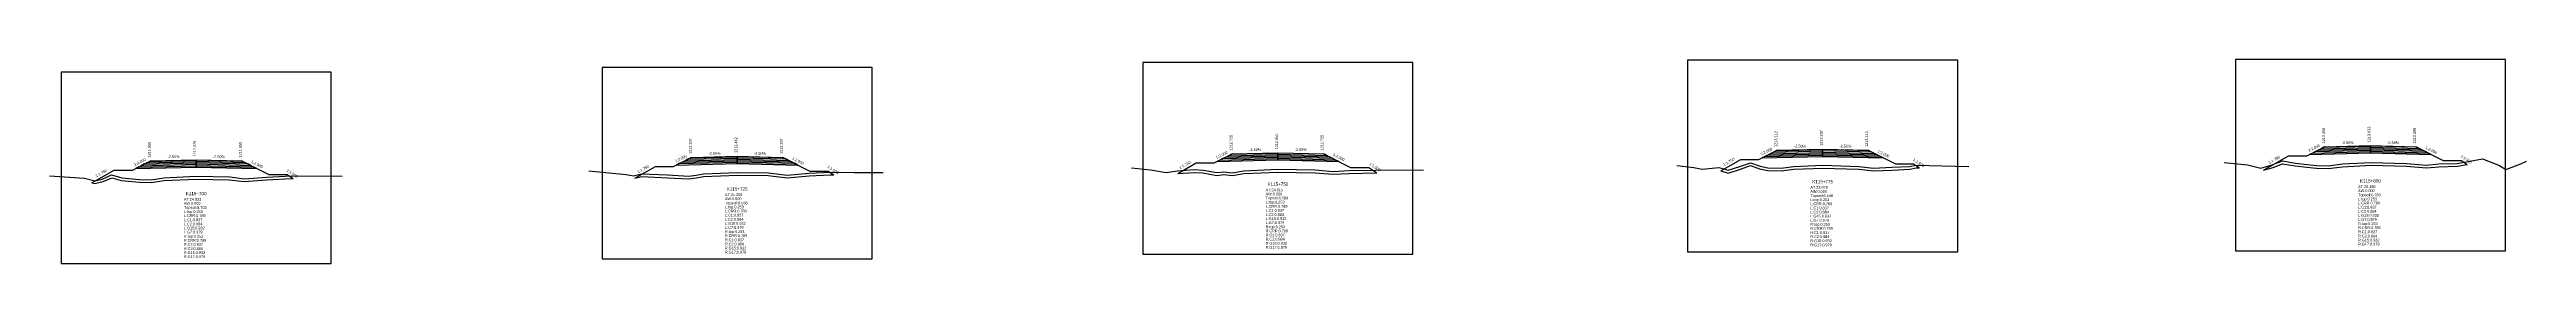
# Model space of a CAD drawing. Extents: x -7 to 78429, y 1189 to 1262.
# Drawn here: x 71387.5 to 71659.9, y 1200.7 to 1223.1 of the extents above; entities that cross this region are included whole.
import ezdxf
from ezdxf.enums import TextEntityAlignment as Align

# ---------------------------------------------------------------- set-up
doc = ezdxf.new("R2010")
doc.units = 0

msp = doc.modelspace()

# ---------------------------------------------------------------- linework, layer by layer
at = {"layer": 'A4_BORDER', "color": 7}
for points in [[(71567.609, 1201.997), (71597.309, 1201.997), (71597.309, 1222.997), (71567.609, 1222.997), (71567.609, 1201.997)], [(71627.842, 1202.078), (71657.542, 1202.078), (71657.542, 1223.078), (71627.842, 1223.078), (71627.842, 1202.078)], [(71388.757, 1200.693), (71418.457, 1200.693), (71418.457, 1221.693), (71388.757, 1221.693), (71388.757, 1200.693)], [(71448.25, 1201.199), (71477.95, 1201.199), (71477.95, 1222.199), (71448.25, 1222.199), (71448.25, 1201.199)], [(71507.708, 1201.724), (71537.408, 1201.724), (71537.408, 1222.724), (71507.708, 1222.724), (71507.708, 1201.724)]]:
    msp.add_lwpolyline(points, dxfattribs=at)
at = {"layer": 'CLEAR_GROUND', "color": 8}
for points in [[(71392.145, 1209.543), (71392.468, 1209.463), (71393.377, 1209.676), (71394.325, 1210.093), (71395.37, 1209.811), (71397.372, 1209.611), (71398.692, 1209.582), (71400.064, 1209.785), (71403.606, 1209.966), (71407.276, 1209.892), (71408.904, 1209.699), (71411.353, 1209.867), (71414.092, 1210.007), (71414.274, 1210.006)], [(71451.845, 1210.049), (71452.616, 1210.245), (71455.432, 1210.112), (71457.785, 1209.985), (71458.629, 1210.078), (71459.411, 1210.223), (71463.123, 1210.37), (71466.522, 1210.354), (71468.589, 1210.08), (71471.021, 1210.302), (71473.368, 1210.429), (71473.721, 1210.423)], [(71511.545, 1210.574), (71513.337, 1210.694), (71514.29, 1210.651), (71515.828, 1210.364), (71516.62, 1210.449), (71517.547, 1210.353), (71518.825, 1210.562), (71522.54, 1210.73), (71526.642, 1210.657), (71528.613, 1210.479), (71530.355, 1210.587), (71533.334, 1210.641), (71533.434, 1210.642)], [(71571.245, 1210.847), (71572.08, 1210.614), (71573.436, 1211.061), (71574.514, 1211.438), (71575.523, 1211.087), (71576.414, 1210.907), (71577.894, 1210.871), (71579.273, 1211.039), (71582.493, 1211.172), (71586.429, 1211.045), (71588.036, 1210.856), (71590.086, 1210.95), (71592.029, 1211.052), (71592.731, 1211.183), (71593.118, 1211.173)], [(71630.945, 1210.928), (71631.999, 1211.217), (71633.041, 1211.638), (71634.423, 1211.401), (71635.715, 1211.267), (71636.76, 1211.14), (71638.045, 1211.113), (71639.637, 1211.316), (71642.759, 1211.489), (71646.642, 1211.363), (71648.869, 1211.193), (71650.22, 1211.316), (71652.251, 1211.363), (71653.336, 1211.569)]]:
    msp.add_lwpolyline(points, dxfattribs=at)
at = {"layer": 'DESIGN_ROAD_TRIMMED', "color": 1}
for points in [[(71392.145, 1209.543), (71394.607, 1210.95), (71396.607, 1210.95), (71398.607, 1211.95), (71398.607, 1211.95), (71398.502, 1211.897), (71398.502, 1211.897), (71398.186, 1211.739), (71398.186, 1211.739), (71397.87, 1211.582), (71397.87, 1211.582), (71397.555, 1211.424), (71397.555, 1211.424), (71397.239, 1211.266), (71397.239, 1211.266), (71396.923, 1211.108), (71403.607, 1211.275), (71403.607, 1211.425), (71403.607, 1211.425), (71403.607, 1211.575), (71403.607, 1211.575), (71403.607, 1211.725), (71403.607, 1211.725), (71403.607, 1211.875), (71403.607, 1211.875), (71403.607, 1212.025), (71403.607, 1212.025), (71403.607, 1212.075), (71403.607, 1212.075), (71403.607, 1212.075), (71403.607, 1212.075), (71403.607, 1212.075), (71403.607, 1212.025), (71403.607, 1212.025), (71403.607, 1211.875), (71403.607, 1211.875), (71403.607, 1211.725), (71403.607, 1211.725), (71403.607, 1211.575), (71403.607, 1211.575), (71403.607, 1211.425), (71403.607, 1211.425), (71403.607, 1211.275), (71410.291, 1211.108), (71409.976, 1211.266), (71409.976, 1211.266), (71409.66, 1211.424), (71409.66, 1211.424), (71409.344, 1211.582), (71409.344, 1211.582), (71409.028, 1211.739), (71409.028, 1211.739), (71408.713, 1211.897), (71408.713, 1211.897), (71408.607, 1211.95), (71408.607, 1211.95), (71411.607, 1210.45), (71413.607, 1210.45), (71414.274, 1210.006)], [(71451.845, 1210.049), (71454.1, 1211.337), (71456.1, 1211.337), (71458.1, 1212.337), (71458.1, 1212.337), (71457.994, 1212.284), (71457.994, 1212.284), (71457.679, 1212.126), (71457.679, 1212.126), (71457.363, 1211.969), (71457.363, 1211.969), (71457.047, 1211.811), (71457.047, 1211.811), (71456.731, 1211.653), (71456.731, 1211.653), (71456.415, 1211.495), (71463.1, 1211.662), (71463.1, 1211.812), (71463.1, 1211.812), (71463.1, 1211.962), (71463.1, 1211.962), (71463.1, 1212.112), (71463.1, 1212.112), (71463.1, 1212.262), (71463.1, 1212.262), (71463.1, 1212.412), (71463.1, 1212.412), (71463.1, 1212.462), (71463.1, 1212.462), (71463.1, 1212.462), (71463.1, 1212.462), (71463.1, 1212.462), (71463.1, 1212.412), (71463.1, 1212.412), (71463.1, 1212.262), (71463.1, 1212.262), (71463.1, 1212.112), (71463.1, 1212.112), (71463.1, 1211.962), (71463.1, 1211.962), (71463.1, 1211.812), (71463.1, 1211.812), (71463.1, 1211.662), (71469.784, 1211.495), (71469.468, 1211.653), (71469.468, 1211.653), (71469.152, 1211.811), (71469.152, 1211.811), (71468.836, 1211.969), (71468.836, 1211.969), (71468.521, 1212.126), (71468.521, 1212.126), (71468.205, 1212.284), (71468.205, 1212.284), (71468.1, 1212.337), (71468.1, 1212.337), (71471.1, 1210.837), (71473.1, 1210.837), (71473.721, 1210.423)], [(71511.545, 1210.574), (71513.558, 1211.725), (71515.558, 1211.725), (71517.558, 1212.725), (71517.558, 1212.725), (71517.453, 1212.672), (71517.453, 1212.672), (71517.137, 1212.514), (71517.137, 1212.514), (71516.822, 1212.357), (71516.822, 1212.357), (71516.506, 1212.199), (71516.506, 1212.199), (71516.19, 1212.041), (71516.19, 1212.041), (71515.874, 1211.883), (71522.558, 1212.05), (71522.558, 1212.2), (71522.558, 1212.2), (71522.558, 1212.35), (71522.558, 1212.35), (71522.558, 1212.5), (71522.558, 1212.5), (71522.558, 1212.65), (71522.558, 1212.65), (71522.558, 1212.8), (71522.558, 1212.8), (71522.558, 1212.85), (71522.558, 1212.85), (71522.558, 1212.85), (71522.558, 1212.85), (71522.558, 1212.85), (71522.558, 1212.8), (71522.558, 1212.8), (71522.558, 1212.65), (71522.558, 1212.65), (71522.558, 1212.5), (71522.558, 1212.5), (71522.558, 1212.35), (71522.558, 1212.35), (71522.558, 1212.2), (71522.558, 1212.2), (71522.558, 1212.05), (71529.243, 1211.883), (71528.927, 1212.041), (71528.927, 1212.041), (71528.611, 1212.199), (71528.611, 1212.199), (71528.295, 1212.357), (71528.295, 1212.357), (71527.98, 1212.514), (71527.98, 1212.514), (71527.664, 1212.672), (71527.664, 1212.672), (71527.558, 1212.725), (71527.558, 1212.725), (71530.558, 1211.225), (71532.558, 1211.225), (71533.434, 1210.642)], [(71571.245, 1210.847), (71573.459, 1212.112), (71575.459, 1212.112), (71577.459, 1213.112), (71577.459, 1213.112), (71577.354, 1213.059), (71577.354, 1213.059), (71577.038, 1212.901), (71577.038, 1212.901), (71576.722, 1212.744), (71576.722, 1212.744), (71576.406, 1212.586), (71576.406, 1212.586), (71576.091, 1212.428), (71576.091, 1212.428), (71575.775, 1212.27), (71582.459, 1212.437), (71582.459, 1212.587), (71582.459, 1212.587), (71582.459, 1212.737), (71582.459, 1212.737), (71582.459, 1212.887), (71582.459, 1212.887), (71582.459, 1213.037), (71582.459, 1213.037), (71582.459, 1213.187), (71582.459, 1213.187), (71582.459, 1213.237), (71582.459, 1213.237), (71582.459, 1213.237), (71582.459, 1213.237), (71582.459, 1213.237), (71582.459, 1213.187), (71582.459, 1213.187), (71582.459, 1213.037), (71582.459, 1213.037), (71582.459, 1212.887), (71582.459, 1212.887), (71582.459, 1212.737), (71582.459, 1212.737), (71582.459, 1212.587), (71582.459, 1212.587), (71582.459, 1212.437), (71589.143, 1212.27), (71588.827, 1212.428), (71588.827, 1212.428), (71588.512, 1212.586), (71588.512, 1212.586), (71588.196, 1212.744), (71588.196, 1212.744), (71587.88, 1212.901), (71587.88, 1212.901), (71587.564, 1213.059), (71587.564, 1213.059), (71587.459, 1213.112), (71587.459, 1213.112), (71590.459, 1211.612), (71592.459, 1211.612), (71593.118, 1211.173)], [(71630.945, 1210.928), (71633.692, 1212.498), (71635.692, 1212.498), (71637.692, 1213.498), (71637.692, 1213.498), (71637.587, 1213.445), (71637.587, 1213.445), (71637.271, 1213.287), (71637.271, 1213.287), (71636.955, 1213.13), (71636.955, 1213.13), (71636.64, 1212.972), (71636.64, 1212.972), (71636.324, 1212.814), (71636.324, 1212.814), (71636.008, 1212.656), (71642.692, 1212.823), (71642.692, 1212.973), (71642.692, 1212.973), (71642.692, 1213.123), (71642.692, 1213.123), (71642.692, 1213.273), (71642.692, 1213.273), (71642.692, 1213.423), (71642.692, 1213.423), (71642.692, 1213.573), (71642.692, 1213.573), (71642.692, 1213.623), (71642.692, 1213.623), (71642.692, 1213.623), (71642.692, 1213.623), (71642.692, 1213.623), (71642.692, 1213.573), (71642.692, 1213.573), (71642.692, 1213.423), (71642.692, 1213.423), (71642.692, 1213.273), (71642.692, 1213.273), (71642.692, 1213.123), (71642.692, 1213.123), (71642.692, 1212.973), (71642.692, 1212.973), (71642.692, 1212.823), (71649.376, 1212.656), (71649.061, 1212.814), (71649.061, 1212.814), (71648.745, 1212.972), (71648.745, 1212.972), (71648.429, 1213.13), (71648.429, 1213.13), (71648.113, 1213.287), (71648.113, 1213.287), (71647.797, 1213.445), (71647.797, 1213.445), (71647.692, 1213.498), (71647.692, 1213.498), (71650.692, 1211.998), (71652.692, 1211.998), (71653.336, 1211.569)]]:
    msp.add_lwpolyline(points, dxfattribs=at)
at = {"layer": 'FINISHED_ROAD', "color": 2}
for points in [[(71394.607, 1210.95), (71396.607, 1210.95), (71398.607, 1211.95), (71398.607, 1211.95), (71403.607, 1212.075), (71408.607, 1211.95), (71408.607, 1211.95), (71411.607, 1210.45), (71413.607, 1210.45)], [(71454.1, 1211.337), (71456.1, 1211.337), (71458.1, 1212.337), (71458.1, 1212.337), (71463.1, 1212.462), (71468.1, 1212.337), (71468.1, 1212.337), (71471.1, 1210.837), (71473.1, 1210.837)], [(71513.558, 1211.725), (71515.558, 1211.725), (71517.558, 1212.725), (71517.558, 1212.725), (71522.558, 1212.85), (71527.558, 1212.725), (71527.558, 1212.725), (71530.558, 1211.225), (71532.558, 1211.225)], [(71573.459, 1212.112), (71575.459, 1212.112), (71577.459, 1213.112), (71577.459, 1213.112), (71582.459, 1213.237), (71587.459, 1213.112), (71587.459, 1213.112), (71590.459, 1211.612), (71592.459, 1211.612)], [(71633.692, 1212.498), (71635.692, 1212.498), (71637.692, 1213.498), (71637.692, 1213.498), (71642.692, 1213.623), (71647.692, 1213.498), (71647.692, 1213.498), (71650.692, 1211.998), (71652.692, 1211.998)]]:
    msp.add_lwpolyline(points, dxfattribs=at)
at = {"layer": 'LAYER_0', "color": 4}
for points in [[(71398.607, 1211.95), (71398.502, 1211.897), (71403.607, 1212.025), (71403.607, 1212.075)], [(71458.1, 1212.337), (71457.994, 1212.284), (71463.1, 1212.412), (71463.1, 1212.462)], [(71517.558, 1212.725), (71517.453, 1212.672), (71522.558, 1212.8), (71522.558, 1212.85)], [(71577.459, 1213.112), (71577.354, 1213.059), (71582.459, 1213.187), (71582.459, 1213.237)], [(71637.692, 1213.498), (71637.587, 1213.445), (71642.692, 1213.573), (71642.692, 1213.623)]]:
    msp.add_lwpolyline(points, dxfattribs=at)
at = {"layer": 'LAYER_1', "color": 4}
for points in [[(71457.994, 1212.284), (71457.679, 1212.126), (71463.1, 1212.262), (71463.1, 1212.412)], [(71517.453, 1212.672), (71517.137, 1212.514), (71522.558, 1212.65), (71522.558, 1212.8)], [(71577.354, 1213.059), (71577.038, 1212.901), (71582.459, 1213.037), (71582.459, 1213.187)], [(71637.587, 1213.445), (71637.271, 1213.287), (71642.692, 1213.423), (71642.692, 1213.573)], [(71398.502, 1211.897), (71398.186, 1211.739), (71403.607, 1211.875), (71403.607, 1212.025)]]:
    msp.add_lwpolyline(points, dxfattribs=at)
at = {"layer": 'LAYER_10', "color": 6}
for points in [[(71528.611, 1212.199), (71528.927, 1212.041), (71522.558, 1212.2), (71522.558, 1212.35)], [(71588.512, 1212.586), (71588.827, 1212.428), (71582.459, 1212.587), (71582.459, 1212.737)], [(71648.745, 1212.972), (71649.061, 1212.814), (71642.692, 1212.973), (71642.692, 1213.123)], [(71409.66, 1211.424), (71409.976, 1211.266), (71403.607, 1211.425), (71403.607, 1211.575)], [(71469.152, 1211.811), (71469.468, 1211.653), (71463.1, 1211.812), (71463.1, 1211.962)]]:
    msp.add_lwpolyline(points, dxfattribs=at)
at = {"layer": 'LAYER_11', "color": 6}
for points in [[(71528.927, 1212.041), (71529.243, 1211.883), (71522.558, 1212.05), (71522.558, 1212.2)], [(71588.827, 1212.428), (71589.143, 1212.27), (71582.459, 1212.437), (71582.459, 1212.587)], [(71649.061, 1212.814), (71649.376, 1212.656), (71642.692, 1212.823), (71642.692, 1212.973)], [(71409.976, 1211.266), (71410.291, 1211.108), (71403.607, 1211.275), (71403.607, 1211.425)], [(71469.468, 1211.653), (71469.784, 1211.495), (71463.1, 1211.662), (71463.1, 1211.812)]]:
    msp.add_lwpolyline(points, dxfattribs=at)
at = {"layer": 'LAYER_2', "color": 4}
for points in [[(71457.679, 1212.126), (71457.363, 1211.969), (71463.1, 1212.112), (71463.1, 1212.262)], [(71517.137, 1212.514), (71516.822, 1212.357), (71522.558, 1212.5), (71522.558, 1212.65)], [(71577.038, 1212.901), (71576.722, 1212.744), (71582.459, 1212.887), (71582.459, 1213.037)], [(71637.271, 1213.287), (71636.955, 1213.13), (71642.692, 1213.273), (71642.692, 1213.423)], [(71398.186, 1211.739), (71397.87, 1211.582), (71403.607, 1211.725), (71403.607, 1211.875)]]:
    msp.add_lwpolyline(points, dxfattribs=at)
at = {"layer": 'LAYER_3', "color": 4}
for points in [[(71457.363, 1211.969), (71457.047, 1211.811), (71463.1, 1211.962), (71463.1, 1212.112)], [(71516.822, 1212.357), (71516.506, 1212.199), (71522.558, 1212.35), (71522.558, 1212.5)], [(71576.722, 1212.744), (71576.406, 1212.586), (71582.459, 1212.737), (71582.459, 1212.887)], [(71636.955, 1213.13), (71636.64, 1212.972), (71642.692, 1213.123), (71642.692, 1213.273)], [(71397.87, 1211.582), (71397.555, 1211.424), (71403.607, 1211.575), (71403.607, 1211.725)]]:
    msp.add_lwpolyline(points, dxfattribs=at)
at = {"layer": 'LAYER_4', "color": 4}
for points in [[(71516.506, 1212.199), (71516.19, 1212.041), (71522.558, 1212.2), (71522.558, 1212.35)], [(71576.406, 1212.586), (71576.091, 1212.428), (71582.459, 1212.587), (71582.459, 1212.737)], [(71636.64, 1212.972), (71636.324, 1212.814), (71642.692, 1212.973), (71642.692, 1213.123)], [(71397.555, 1211.424), (71397.239, 1211.266), (71403.607, 1211.425), (71403.607, 1211.575)], [(71457.047, 1211.811), (71456.731, 1211.653), (71463.1, 1211.812), (71463.1, 1211.962)]]:
    msp.add_lwpolyline(points, dxfattribs=at)
at = {"layer": 'LAYER_5', "color": 4}
for points in [[(71516.19, 1212.041), (71515.874, 1211.883), (71522.558, 1212.05), (71522.558, 1212.2)], [(71576.091, 1212.428), (71575.775, 1212.27), (71582.459, 1212.437), (71582.459, 1212.587)], [(71636.324, 1212.814), (71636.008, 1212.656), (71642.692, 1212.823), (71642.692, 1212.973)], [(71397.239, 1211.266), (71396.923, 1211.108), (71403.607, 1211.275), (71403.607, 1211.425)], [(71456.731, 1211.653), (71456.415, 1211.495), (71463.1, 1211.662), (71463.1, 1211.812)]]:
    msp.add_lwpolyline(points, dxfattribs=at)
at = {"layer": 'LAYER_6', "color": 6}
for points in [[(71408.607, 1211.95), (71408.713, 1211.897), (71403.607, 1212.025), (71403.607, 1212.075)], [(71468.1, 1212.337), (71468.205, 1212.284), (71463.1, 1212.412), (71463.1, 1212.462)], [(71527.558, 1212.725), (71527.664, 1212.672), (71522.558, 1212.8), (71522.558, 1212.85)], [(71587.459, 1213.112), (71587.564, 1213.059), (71582.459, 1213.187), (71582.459, 1213.237)], [(71647.692, 1213.498), (71647.797, 1213.445), (71642.692, 1213.573), (71642.692, 1213.623)]]:
    msp.add_lwpolyline(points, dxfattribs=at)
at = {"layer": 'LAYER_7', "color": 6}
for points in [[(71468.205, 1212.284), (71468.521, 1212.126), (71463.1, 1212.262), (71463.1, 1212.412)], [(71527.664, 1212.672), (71527.98, 1212.514), (71522.558, 1212.65), (71522.558, 1212.8)], [(71587.564, 1213.059), (71587.88, 1212.901), (71582.459, 1213.037), (71582.459, 1213.187)], [(71647.797, 1213.445), (71648.113, 1213.287), (71642.692, 1213.423), (71642.692, 1213.573)], [(71408.713, 1211.897), (71409.028, 1211.739), (71403.607, 1211.875), (71403.607, 1212.025)]]:
    msp.add_lwpolyline(points, dxfattribs=at)
at = {"layer": 'LAYER_8', "color": 6}
for points in [[(71468.521, 1212.126), (71468.836, 1211.969), (71463.1, 1212.112), (71463.1, 1212.262)], [(71527.98, 1212.514), (71528.295, 1212.357), (71522.558, 1212.5), (71522.558, 1212.65)], [(71587.88, 1212.901), (71588.196, 1212.744), (71582.459, 1212.887), (71582.459, 1213.037)], [(71648.113, 1213.287), (71648.429, 1213.13), (71642.692, 1213.273), (71642.692, 1213.423)], [(71409.028, 1211.739), (71409.344, 1211.582), (71403.607, 1211.725), (71403.607, 1211.875)]]:
    msp.add_lwpolyline(points, dxfattribs=at)
at = {"layer": 'LAYER_9', "color": 6}
for points in [[(71468.836, 1211.969), (71469.152, 1211.811), (71463.1, 1211.962), (71463.1, 1212.112)], [(71528.295, 1212.357), (71528.611, 1212.199), (71522.558, 1212.35), (71522.558, 1212.5)], [(71588.196, 1212.744), (71588.512, 1212.586), (71582.459, 1212.737), (71582.459, 1212.887)], [(71648.429, 1213.13), (71648.745, 1212.972), (71642.692, 1213.123), (71642.692, 1213.273)], [(71409.344, 1211.582), (71409.66, 1211.424), (71403.607, 1211.575), (71403.607, 1211.725)]]:
    msp.add_lwpolyline(points, dxfattribs=at)
at = {"layer": 'NATURAL_GROUND', "color": 3}
for points in [[(71626.622, 1211.792), (71629.194, 1211.515), (71630.624, 1211.151), (71631.903, 1211.502), (71633.008, 1211.948), (71634.464, 1211.698), (71635.748, 1211.565), (71636.781, 1211.44), (71638.029, 1211.413), (71639.609, 1211.615), (71642.755, 1211.789), (71646.658, 1211.663), (71648.867, 1211.494), (71650.203, 1211.616), (71652.219, 1211.663), (71655.023, 1212.194), (71656.889, 1211.439), (71657.582, 1211.008), (71659.214, 1211.645), (71659.851, 1211.926)], [(71387.484, 1210.331), (71391.334, 1210.053), (71392.47, 1209.772), (71393.281, 1209.961), (71394.301, 1210.411), (71395.424, 1210.107), (71397.39, 1209.911), (71398.673, 1209.882), (71400.034, 1210.084), (71403.601, 1210.266), (71407.297, 1210.192), (71408.911, 1210), (71411.335, 1210.167), (71414.085, 1210.307), (71419.674, 1210.281)], [(71446.786, 1210.869), (71450.88, 1210.464), (71451.684, 1210.317), (71452.586, 1210.547), (71455.448, 1210.412), (71457.777, 1210.286), (71458.586, 1210.375), (71459.378, 1210.522), (71463.118, 1210.67), (71466.543, 1210.654), (71468.596, 1210.382), (71471, 1210.601), (71473.363, 1210.729), (71475.979, 1210.687), (71479.164, 1210.697)], [(71506.47, 1211.192), (71508.561, 1210.968), (71510.285, 1210.696), (71511.503, 1210.872), (71513.333, 1210.994), (71514.324, 1210.949), (71515.839, 1210.667), (71516.619, 1210.751), (71517.538, 1210.656), (71518.793, 1210.861), (71522.535, 1211.03), (71526.658, 1210.957), (71528.617, 1210.78), (71530.343, 1210.887), (71533.329, 1210.941), (71538.567, 1210.989)], [(71566.412, 1211.451), (71568.307, 1211.224), (71569.196, 1211.047), (71571.04, 1211.215), (71572.073, 1210.927), (71573.339, 1211.345), (71574.514, 1211.756), (71575.602, 1211.377), (71576.448, 1211.206), (71577.879, 1211.171), (71579.249, 1211.339), (71582.492, 1211.472), (71586.451, 1211.344), (71588.047, 1211.156), (71590.071, 1211.249), (71591.993, 1211.351), (71592.707, 1211.484), (71598.53, 1211.324)]]:
    msp.add_lwpolyline(points, dxfattribs=at)
at = {"layer": 'STRUCTURE_LEFT', "color": 4}
for points in [[(71398.607, 1211.95), (71398.502, 1211.897), (71398.502, 1211.897), (71398.186, 1211.739), (71398.186, 1211.739), (71397.87, 1211.582), (71397.87, 1211.582), (71397.555, 1211.424), (71397.555, 1211.424), (71397.239, 1211.266), (71397.239, 1211.266), (71396.923, 1211.108), (71403.607, 1211.275), (71403.607, 1211.425), (71403.607, 1211.425), (71403.607, 1211.575), (71403.607, 1211.575), (71403.607, 1211.725), (71403.607, 1211.725), (71403.607, 1211.875), (71403.607, 1211.875), (71403.607, 1212.025), (71403.607, 1212.025), (71403.607, 1212.075), (71403.607, 1212.075)], [(71458.1, 1212.337), (71457.994, 1212.284), (71457.994, 1212.284), (71457.679, 1212.126), (71457.679, 1212.126), (71457.363, 1211.969), (71457.363, 1211.969), (71457.047, 1211.811), (71457.047, 1211.811), (71456.731, 1211.653), (71456.731, 1211.653), (71456.415, 1211.495), (71463.1, 1211.662), (71463.1, 1211.812), (71463.1, 1211.812), (71463.1, 1211.962), (71463.1, 1211.962), (71463.1, 1212.112), (71463.1, 1212.112), (71463.1, 1212.262), (71463.1, 1212.262), (71463.1, 1212.412), (71463.1, 1212.412), (71463.1, 1212.462), (71463.1, 1212.462)], [(71517.558, 1212.725), (71517.453, 1212.672), (71517.453, 1212.672), (71517.137, 1212.514), (71517.137, 1212.514), (71516.822, 1212.357), (71516.822, 1212.357), (71516.506, 1212.199), (71516.506, 1212.199), (71516.19, 1212.041), (71516.19, 1212.041), (71515.874, 1211.883), (71522.558, 1212.05), (71522.558, 1212.2), (71522.558, 1212.2), (71522.558, 1212.35), (71522.558, 1212.35), (71522.558, 1212.5), (71522.558, 1212.5), (71522.558, 1212.65), (71522.558, 1212.65), (71522.558, 1212.8), (71522.558, 1212.8), (71522.558, 1212.85), (71522.558, 1212.85)], [(71577.459, 1213.112), (71577.354, 1213.059), (71577.354, 1213.059), (71577.038, 1212.901), (71577.038, 1212.901), (71576.722, 1212.744), (71576.722, 1212.744), (71576.406, 1212.586), (71576.406, 1212.586), (71576.091, 1212.428), (71576.091, 1212.428), (71575.775, 1212.27), (71582.459, 1212.437), (71582.459, 1212.587), (71582.459, 1212.587), (71582.459, 1212.737), (71582.459, 1212.737), (71582.459, 1212.887), (71582.459, 1212.887), (71582.459, 1213.037), (71582.459, 1213.037), (71582.459, 1213.187), (71582.459, 1213.187), (71582.459, 1213.237), (71582.459, 1213.237)], [(71637.692, 1213.498), (71637.587, 1213.445), (71637.587, 1213.445), (71637.271, 1213.287), (71637.271, 1213.287), (71636.955, 1213.13), (71636.955, 1213.13), (71636.64, 1212.972), (71636.64, 1212.972), (71636.324, 1212.814), (71636.324, 1212.814), (71636.008, 1212.656), (71642.692, 1212.823), (71642.692, 1212.973), (71642.692, 1212.973), (71642.692, 1213.123), (71642.692, 1213.123), (71642.692, 1213.273), (71642.692, 1213.273), (71642.692, 1213.423), (71642.692, 1213.423), (71642.692, 1213.573), (71642.692, 1213.573), (71642.692, 1213.623), (71642.692, 1213.623)]]:
    msp.add_lwpolyline(points, dxfattribs=at)
at = {"layer": 'STRUCTURE_RIGHT', "color": 6}
for points in [[(71403.607, 1212.075), (71403.607, 1212.075), (71403.607, 1212.025), (71403.607, 1212.025), (71403.607, 1211.875), (71403.607, 1211.875), (71403.607, 1211.725), (71403.607, 1211.725), (71403.607, 1211.575), (71403.607, 1211.575), (71403.607, 1211.425), (71403.607, 1211.425), (71403.607, 1211.275), (71410.291, 1211.108), (71409.976, 1211.266), (71409.976, 1211.266), (71409.66, 1211.424), (71409.66, 1211.424), (71409.344, 1211.582), (71409.344, 1211.582), (71409.028, 1211.739), (71409.028, 1211.739), (71408.713, 1211.897), (71408.713, 1211.897), (71408.607, 1211.95)], [(71463.1, 1212.462), (71463.1, 1212.462), (71463.1, 1212.412), (71463.1, 1212.412), (71463.1, 1212.262), (71463.1, 1212.262), (71463.1, 1212.112), (71463.1, 1212.112), (71463.1, 1211.962), (71463.1, 1211.962), (71463.1, 1211.812), (71463.1, 1211.812), (71463.1, 1211.662), (71469.784, 1211.495), (71469.468, 1211.653), (71469.468, 1211.653), (71469.152, 1211.811), (71469.152, 1211.811), (71468.836, 1211.969), (71468.836, 1211.969), (71468.521, 1212.126), (71468.521, 1212.126), (71468.205, 1212.284), (71468.205, 1212.284), (71468.1, 1212.337)], [(71522.558, 1212.85), (71522.558, 1212.85), (71522.558, 1212.8), (71522.558, 1212.8), (71522.558, 1212.65), (71522.558, 1212.65), (71522.558, 1212.5), (71522.558, 1212.5), (71522.558, 1212.35), (71522.558, 1212.35), (71522.558, 1212.2), (71522.558, 1212.2), (71522.558, 1212.05), (71529.243, 1211.883), (71528.927, 1212.041), (71528.927, 1212.041), (71528.611, 1212.199), (71528.611, 1212.199), (71528.295, 1212.357), (71528.295, 1212.357), (71527.98, 1212.514), (71527.98, 1212.514), (71527.664, 1212.672), (71527.664, 1212.672), (71527.558, 1212.725)], [(71582.459, 1213.237), (71582.459, 1213.237), (71582.459, 1213.187), (71582.459, 1213.187), (71582.459, 1213.037), (71582.459, 1213.037), (71582.459, 1212.887), (71582.459, 1212.887), (71582.459, 1212.737), (71582.459, 1212.737), (71582.459, 1212.587), (71582.459, 1212.587), (71582.459, 1212.437), (71589.143, 1212.27), (71588.827, 1212.428), (71588.827, 1212.428), (71588.512, 1212.586), (71588.512, 1212.586), (71588.196, 1212.744), (71588.196, 1212.744), (71587.88, 1212.901), (71587.88, 1212.901), (71587.564, 1213.059), (71587.564, 1213.059), (71587.459, 1213.112)], [(71642.692, 1213.623), (71642.692, 1213.623), (71642.692, 1213.573), (71642.692, 1213.573), (71642.692, 1213.423), (71642.692, 1213.423), (71642.692, 1213.273), (71642.692, 1213.273), (71642.692, 1213.123), (71642.692, 1213.123), (71642.692, 1212.973), (71642.692, 1212.973), (71642.692, 1212.823), (71649.376, 1212.656), (71649.061, 1212.814), (71649.061, 1212.814), (71648.745, 1212.972), (71648.745, 1212.972), (71648.429, 1213.13), (71648.429, 1213.13), (71648.113, 1213.287), (71648.113, 1213.287), (71647.797, 1213.445), (71647.797, 1213.445), (71647.692, 1213.498)]]:
    msp.add_lwpolyline(points, dxfattribs=at)

# ---------------------------------------------------------------- texts
at = {"layer": 'INFO_TEXT'}
for s, p in [('AT:24.833', (71402.257, 1207.593)), ('AW:0.000', (71402.257, 1207.143)), ('Topsoil:6.703', (71402.257, 1206.693)), ('AT:24.255', (71461.75, 1208.099)), ('AW:0.000', (71461.75, 1207.649)), ('Topsoil:6.588', (71461.75, 1207.199)), ('L:top:0.253', (71461.75, 1206.749)), ('L:CRR:0.789', (71461.75, 1206.299)), ('AT:24.915', (71521.208, 1208.624)), ('AW:0.000', (71521.208, 1208.174)), ('Topsoil:6.589', (71521.208, 1207.724)), ('L:top:0.253', (71521.208, 1207.274)), ('L:CRR:0.789', (71521.208, 1206.824)), ('L:C1:0.837', (71521.208, 1206.374)), ('AT:23.978', (71581.109, 1208.897)), ('AW:0.000', (71581.109, 1208.447)), ('Topsoil:6.649', (71581.109, 1207.997)), ('L:top:0.253', (71581.109, 1207.547)), ('L:CRR:0.789', (71581.109, 1207.097)), ('L:C1:0.837', (71581.109, 1206.647)), ('AT:25.495', (71641.342, 1208.978)), ('AW:0.000', (71641.342, 1208.528)), ('Topsoil:6.780', (71641.342, 1208.078)), ('L:top:0.253', (71641.342, 1207.628)), ('L:CRR:0.789', (71641.342, 1207.178)), ('L:C1:0.837', (71641.342, 1206.728)), ('L:top:0.253', (71402.257, 1206.243)), ('L:CRR:0.789', (71402.257, 1205.793)), ('L:C1:0.837', (71402.257, 1205.343)), ('L:C2:0.884', (71402.257, 1204.893)), ('L:G15:0.932', (71402.257, 1204.443)), ('L:G7:0.979', (71402.257, 1203.993)), ('L:C1:0.837', (71461.75, 1205.849)), ('L:C2:0.884', (71461.75, 1205.399)), ('L:G15:0.932', (71461.75, 1204.949)), ('L:G7:0.979', (71461.75, 1204.499)), ('R:top:0.253', (71461.75, 1204.049)), ('R:CRR:0.789', (71461.75, 1203.599)), ('L:C2:0.884', (71521.208, 1205.924)), ('L:G15:0.932', (71521.208, 1205.474)), ('L:G7:0.979', (71521.208, 1205.024)), ('R:top:0.253', (71521.208, 1204.574)), ('R:CRR:0.789', (71521.208, 1204.124)), ('R:C1:0.837', (71521.208, 1203.674)), ('L:C2:0.884', (71581.109, 1206.197)), ('L:G15:0.932', (71581.109, 1205.747)), ('L:G7:0.979', (71581.109, 1205.297)), ('R:top:0.253', (71581.109, 1204.847)), ('R:CRR:0.789', (71581.109, 1204.397)), ('R:C1:0.837', (71581.109, 1203.947)), ('L:C2:0.884', (71641.342, 1206.278)), ('L:G15:0.932', (71641.342, 1205.828)), ('L:G7:0.979', (71641.342, 1205.378)), ('R:top:0.253', (71641.342, 1204.928)), ('R:CRR:0.789', (71641.342, 1204.478)), ('R:C1:0.837', (71641.342, 1204.028)), ('R:C2:0.884', (71641.342, 1203.578)), ('R:top:0.253', (71402.257, 1203.543)), ('R:CRR:0.789', (71402.257, 1203.093)), ('R:C1:0.837', (71402.257, 1202.643)), ('R:C2:0.884', (71402.257, 1202.193)), ('R:G15:0.932', (71402.257, 1201.743)), ('R:G17:0.979', (71402.257, 1201.293)), ('R:C1:0.837', (71461.75, 1203.149)), ('R:C2:0.884', (71461.75, 1202.699)), ('R:G15:0.932', (71461.75, 1202.249)), ('R:G17:0.979', (71461.75, 1201.799)), ('R:C2:0.884', (71521.208, 1203.224)), ('R:G15:0.932', (71521.208, 1202.774)), ('R:G17:0.979', (71521.208, 1202.324)), ('R:C2:0.884', (71581.109, 1203.497)), ('R:G15:0.932', (71581.109, 1203.047)), ('R:G17:0.979', (71581.109, 1202.597)), ('R:G15:0.932', (71641.342, 1203.128)), ('R:G17:0.979', (71641.342, 1202.678))]:
    msp.add_text(s, height=0.3, dxfattribs=at).set_placement(p)
at = {"layer": 'LEFT_TEXT_H'}
for s, p in [('1213.112', (71577.459, 1213.472)), ('1213.498', (71637.692, 1213.858)), ('1211.950', (71398.607, 1212.31)), ('1212.337', (71458.1, 1212.697)), ('1212.725', (71517.558, 1213.085))]:
    msp.add_text(s, height=0.3, rotation=90, dxfattribs=at).set_placement(p)
at = {"layer": 'POINT_TEXT_H'}
for s, p in [('1212.850', (71522.558, 1213.21)), ('1213.237', (71582.459, 1213.597)), ('1213.623', (71642.692, 1213.983)), ('1212.075', (71403.607, 1212.435)), ('1212.462', (71463.1, 1212.822))]:
    msp.add_text(s, height=0.3, rotation=90, dxfattribs=at).set_placement(p)
at = {"layer": 'RIGHT_TEXT_H'}
for s, p in [('1213.112', (71587.459, 1213.472)), ('1213.498', (71647.692, 1213.858)), ('1211.950', (71408.607, 1212.31)), ('1212.337', (71468.1, 1212.697)), ('1212.725', (71527.558, 1213.085))]:
    msp.add_text(s, height=0.3, rotation=90, dxfattribs=at).set_placement(p)
at = {"layer": 'SLOPE_left'}
for s, rotation, p in [('1:2.000', 26.565, (71397.527, 1211.611)), ('1:2.000', 26.565, (71457.019, 1211.998)), ('1:2.000', 26.565, (71516.478, 1212.386)), ('1:1.750', 29.745, (71572.263, 1211.636)), ('1:2.000', 26.565, (71576.379, 1212.773)), ('1:1.750', 29.745, (71632.229, 1211.869)), ('1:2.000', 26.565, (71636.612, 1213.159)), ('1:1.750', 29.745, (71393.287, 1210.403)), ('1:1.750', 29.745, (71452.883, 1210.849)), ('1:1.750', 29.745, (71512.462, 1211.306))]:
    msp.add_text(s, height=0.3, rotation=rotation, dxfattribs=at).set_placement(p, align=Align.BOTTOM_CENTER)
at = {"layer": 'SLOPE_right'}
for s, rotation, p in [('1:2.000', -26.565, (71469.68, 1211.748)), ('1:2.000', -26.565, (71529.139, 1212.136)), ('1:2.000', -26.565, (71589.04, 1212.523)), ('1:1.500', -33.69, (71592.888, 1211.542)), ('1:2.000', -26.565, (71649.273, 1212.909)), ('1:1.500', -33.69, (71653.114, 1211.933)), ('1:2.000', -26.565, (71410.188, 1211.361)), ('1:1.500', -33.69, (71414.04, 1210.378)), ('1:1.500', -33.69, (71473.51, 1210.78)), ('1:1.500', -33.69, (71533.096, 1211.083))]:
    msp.add_text(s, height=0.3, rotation=rotation, dxfattribs=at).set_placement(p, align=Align.BOTTOM_CENTER)
at = {"layer": 'SLOPE_TEXT'}
for p in [(71401.107, 1212.253), (71406.107, 1212.253), (71460.6, 1212.639), (71465.6, 1212.639), (71520.058, 1213.027), (71525.058, 1213.027), (71579.959, 1213.415), (71584.959, 1213.415), (71640.192, 1213.801), (71645.192, 1213.801)]:
    msp.add_text('-2.50%', height=0.3, dxfattribs=at).set_placement(p, align=Align.CENTER)
at = {"layer": 'STATION_TITLE'}
for s, p in [('K115+750', (71522.558, 1209.224)), ('K115+775', (71582.459, 1209.497)), ('K115+800', (71642.692, 1209.578)), ('K115+700', (71403.607, 1208.193)), ('K115+725', (71463.1, 1208.699))]:
    msp.add_text(s, height=0.36, dxfattribs=at).set_placement(p, align=Align.CENTER)

doc.saveas('drawing.dxf')
